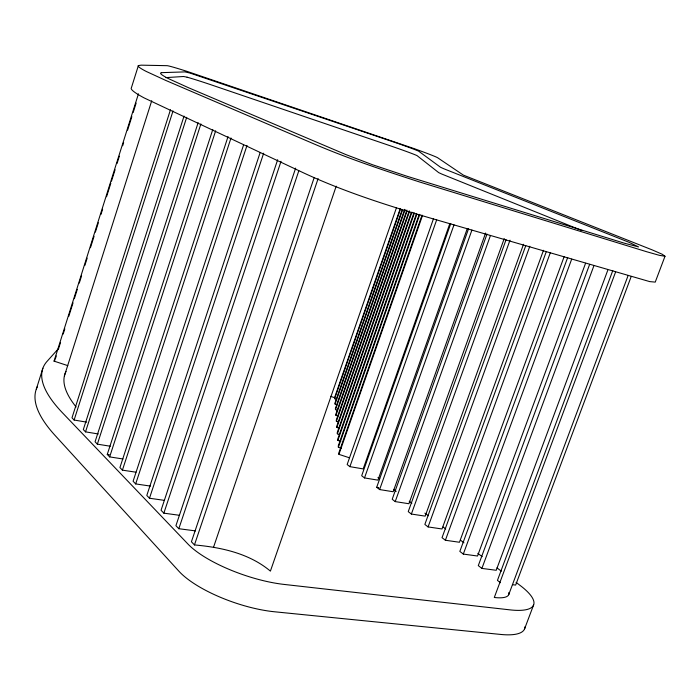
<?xml version="1.0" encoding="UTF-8"?>
<svg xmlns="http://www.w3.org/2000/svg" width="700" height="700" viewBox="0 0 700 700"><rect width="100%" height="100%" fill="white"/><g stroke="black" fill="none" stroke-linecap="round" stroke-linejoin="round"><path stroke-width="1.05" d="M138.381 65.59L131.381 87.832A346.342 17.211 19.1 0 0 135.03 92.479A348.215 17.299 19.1 0 0 144.2 97.947L304.238 173.189C343.945 191.546 385.744 205.004 427.674 217.28L649.688 281.601L655.244 282.109L665 256.261L662.209 254.249L652.26 249.909L463.383 175.131L438.025 158.008A47.792 1.365 18.9 0 0 413.875 148.531L187.058 71.382A48.081 1.365 18.7 0 0 167.107 65.678L141.146 65.161L138.381 65.59A347.559 11.97 19 0 0 146.282 71.461L165.918 80.5L313.355 143.64C347.9 158.489 383.618 170.371 419.37 181.912L646.852 251.79L659.426 255.343L665 256.261M36.304 389.148L42.875 368.252M67.786 365.627L54.049 361.13L138.451 93.826M55.291 359.03L56.28 355.915M58.249 349.668L60.55 342.387M63.175 334.066L64.82 328.86M68.766 316.382L73.036 302.855M74.349 298.699L77.306 289.328M79.275 283.089L81.576 275.809M84.866 265.405L87.168 258.125M90.449 247.721L94.062 236.276M95.375 232.111L98.332 222.749M100.966 214.428L102.611 209.23M106.549 196.744L110.819 183.216M111.484 181.143L115.097 169.697M117.066 163.459L119.367 156.17M122.649 145.766L123.638 142.651M127.584 130.165L131.854 116.638M133.166 112.481L136.124 103.119M64.4 375.9L151.725 100.765M170.468 109.751L71.995 417.812L74.121 420.026L86.721 422.161M74.121 420.026L173.023 110.941M184.039 116.086L83.317 429.572L85.531 431.865L98.297 433.974M85.531 431.865L186.69 117.32M198.135 122.657L95.069 441.77L97.361 444.15L110.303 446.233M97.361 444.15L200.891 123.935M123.025 458.99L109.646 456.899L107.266 454.431L212.791 129.482M109.646 456.899L215.653 130.821M228.034 136.588L119.928 467.574L122.404 470.146L135.975 472.202M122.404 470.146L231.009 137.979M243.556 145.023L133.096 481.241L135.669 483.919L150.491 486.097M135.669 483.919L247.004 145.434M260.085 152.722L146.799 495.46L149.476 498.242L164.509 500.377M149.476 498.242L263.664 153.195M277.664 159.722L161.053 510.265L163.844 513.161L179.279 515.27M163.844 513.161L281.033 161.298M295.645 168.105L175.919 525.691L178.824 528.71L195.519 530.898M178.824 528.71L298.821 170.782M314.081 177.896L191.415 541.774L194.451 544.924C221.279 547.33 249.27 553.394 270.401 571.121L396.463 207.734M194.451 544.924L318.115 178.579M213.509 547.312L336.201 186.174M336.665 399.359L334.644 398.694L334.574 397.679L400.286 208.469M334.644 398.694L400.461 209.239M402.229 209.554L334.976 403.025L335.064 404.066L337.111 404.749M335.064 404.066L402.526 210M404.696 209.344L335.405 408.546L335.484 409.623L337.426 410.261M335.484 409.623L405.055 209.641M406.91 210.088L335.842 414.26L335.93 415.371L337.899 416.019M335.93 415.371L406.928 211.426M409.194 210.91L336.297 420.158L336.385 421.312L338.389 421.969M336.385 421.312L409.579 211.234M411.171 212.844L336.761 426.265L336.858 427.455L338.896 428.129M336.858 427.455L411.933 212.161M413.936 212.809L337.251 432.591L337.339 433.825L339.421 434.507M337.339 433.825L414.348 213.176M416.456 213.771L337.75 439.145L337.846 440.422L340.812 441.385M337.846 440.422L416.885 214.165M419.011 214.961L338.275 445.935L338.371 447.256L341.39 448.245M338.371 447.256L419.808 214.34M422.039 215.101L338.809 452.979L338.914 454.352L349.151 457.704M338.914 454.352L422.494 215.53M433.545 218.566L347.156 464.546L349.895 466.655L363.186 468.904L449.715 223.886M349.895 466.655L436.669 219.861M450.782 223.51L361.681 475.738L364.507 477.925L377.93 480.139L467.171 228.891M364.507 477.925L454.002 224.849M485.599 233.039L393.164 491.741L379.61 489.562L376.688 487.314L468.589 228.69M379.61 489.562L471.914 230.081M487.008 234.062L392.201 499.266L395.22 501.594L408.905 503.738L504.236 238.551M395.22 501.594L490.455 235.506M506.056 239.715L408.24 511.63L411.373 514.045L425.18 516.136L523.53 244.274M411.373 514.045L510.002 240.188M525.77 245.656L424.848 524.431L428.076 526.925L442.015 528.972L543.489 250.294M428.076 526.925L529.821 246.243M546.184 251.912L442.033 537.679L445.384 540.26L459.454 542.255L564.156 256.62M445.384 540.26L550.392 252.507M567.7 257.46L459.839 551.399L463.312 554.076L477.514 556.019L585.567 263.27M463.312 554.076L571.69 259.14M589.636 264.364L478.293 565.626L481.898 568.409L496.23 570.281L607.766 270.252M481.898 568.409L593.775 266.105M612.789 270.567L497.446 580.387L500.43 582.697M615.606 271.959L494.305 597.476A39.865 11.095 21.6 0 0 508.883 592.428M508.707 594.694L628.04 275.721M631.19 276.535L515.646 585.077L512.549 584.692M524.615 628.775L533.645 604.852M54.049 361.13L54.968 360.071M58.59 348.486L47.04 361.384A335.055 80.92 19.8 0 0 62.466 412.79L188.029 544.128A72.59 22.916 19.1 0 0 284.069 584.421L509.994 609.866A66.491 18.515 21.6 0 0 520.424 585.673L516.084 582.383M165.804 77.621L183.601 76.493L187.084 77.192M107.266 454.431L109.314 454.746M376.688 487.314L378.77 487.646M581.849 230.545L441.866 174.09L438.716 172.638L417.025 155.601A28.595 0.901 18.9 0 0 390.994 146.037L215.268 86.223A29.584 0.927 18.7 0 0 187.084 77.192M377.956 477.523L379.697 478.835M393.592 489.387L396.2 491.374M409.229 501.261L411.836 503.239M424.865 513.135L428.348 515.769M443.109 526.986L445.716 528.964M460.486 540.173L463.96 542.806M477.855 553.359L482.204 556.657M496.974 567.866L501.314 571.165M334.574 397.679A27.213 5.364 19.2 0 1 330.689 396.34M76.09 406.945A311.745 75.058 19.8 0 1 66.027 371.481M37.415 386.558A334.294 85.514 19.8 0 0 55.204 435.584L178.903 571.209A72.38 24.185 19.1 0 0 274.523 611.774L500.771 634.445A66.325 19.547 21.7 0 0 525.009 626.745M161.403 72.651L160.624 73.054A322.726 11.078 19 0 0 169.102 78.916L188.431 87.692L345.826 154.56L372.575 164.754L407.129 176.286L624.286 243.171L638.566 246.925L629.204 242.375L443.704 168.709L440.545 167.274L418.512 151.086A28.499 0.814 18.9 0 0 393.312 141.881L189.875 73.027L184.992 71.899L161.403 72.651"/></g></svg>
